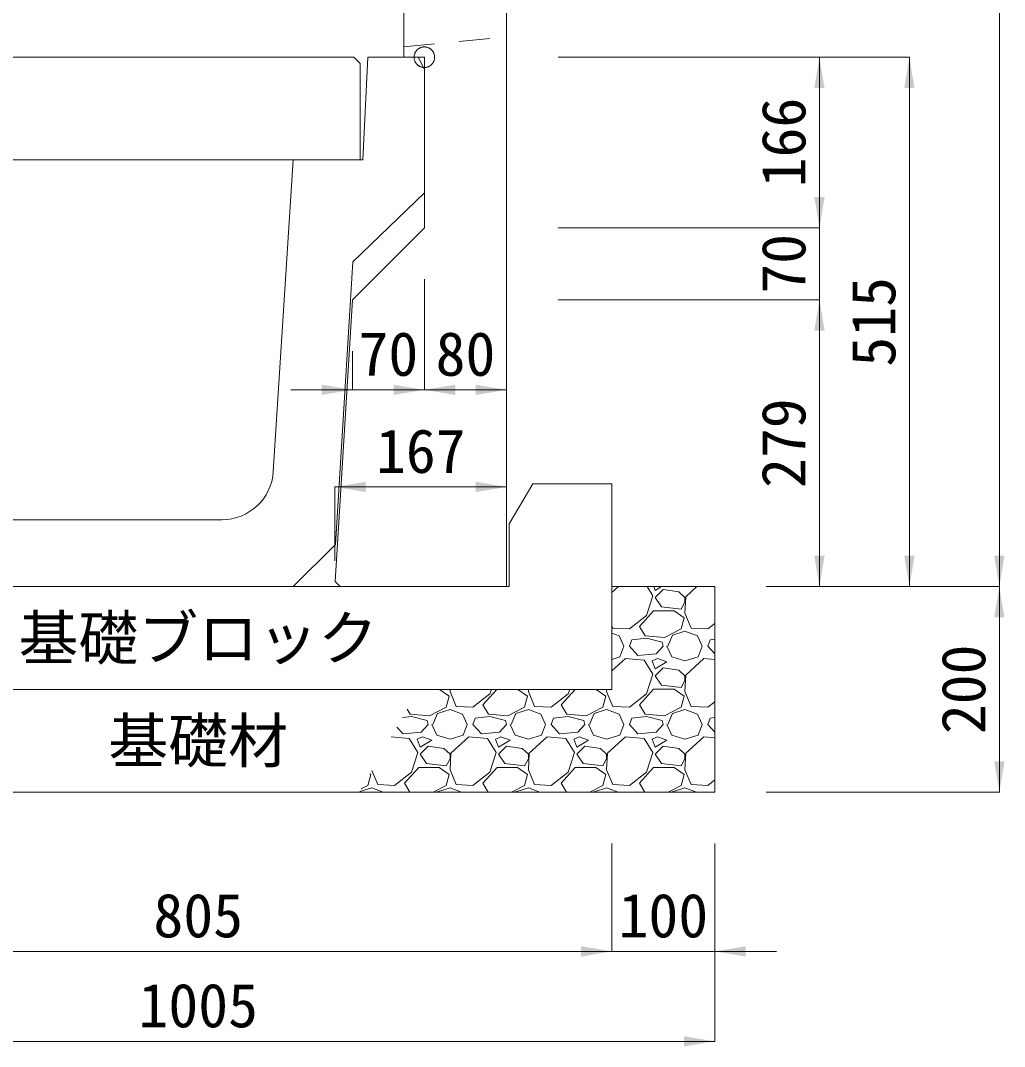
# Model space of a CAD drawing. Units: millimetres at full size, sheet at 1:40. Extents: x 206103 to 244503, y 883348 to 903496.
# Drawn here: x 218019 to 218976, y 893801 to 894799 of the extents above; entities that cross this region are included whole.
import ezdxf
from ezdxf.enums import TextEntityAlignment as Align

# ---------------------------------------------------------------- set-up
doc = ezdxf.new("R2010")
doc.units = ezdxf.units.MM
doc.header["$LTSCALE"] = 40
doc.header["$PDMODE"] = 32
doc.header["$PDSIZE"] = 20
doc.linetypes.add('USER1', pattern=[28.575, 19.05, -3.175, 3.175, -3.175])
doc.linetypes.add('USER2', pattern=[1.35, 0.75, -0.6])
for name, color, linetype, lineweight in [('パネックスKUS', 2, 'Continuous', 20), ('基礎ブロック', 2, 'Continuous', 13), ('基礎材', 7, 'Continuous', 15), ('寸法線', 7, 'Continuous', 13), ('本体', 2, 'Continuous', 13), ('補助線', 8, 'USER1', 13), ('ﾊｯﾁﾝｸﾞ', 7, 'Continuous', 5)]:
    doc.layers.add(name, color=color, linetype=linetype, lineweight=lineweight)
doc.layers.add('文字', color=7, linetype='Continuous')
doc.styles.add('ＭＳ ゴシック', font='')
doc.styles.get('ＭＳ ゴシック').set_extended_font_data('MS Gothic')

# ---------------------------------------------------------------- blocks, each defined once
blk = doc.blocks.new('filled_arrow')
at = {"color": 0, "linetype": 'Continuous', "lineweight": -2}
blk.add_solid([(7.5, 1.25), (0, 0), (7.5, -1.25)], dxfattribs=at)

msp = doc.modelspace()

# ---------------------------------------------------------------- linework, layer by layer
at = {"layer": 'パネックスKUS'}
for p, q in [((218491.71, 894248.33), (218491.71, 895563.33)), ((218391.71, 895558.33), (218391.71, 894763.33)), ((218391.71, 894763.33), (218411.71, 894763.33)), ((218411.71, 894763.33), (218411.71, 894597.33)), ((218411.71, 894597.33), (218341.71, 894527.33)), ((218341.71, 894527.33), (218325, 894253.32)), ((218329.71, 894248.33), (218325, 894253.32)), ((218329.71, 894248.33), (218491.71, 894248.33))]:
    msp.add_line(p, q, dxfattribs=at)
at = {"layer": 'パネックスKUS', "linetype": 'USER2', "lineweight": 9}
msp.add_line((218391.71, 894773.33), (218491.71, 894783.33), dxfattribs=at)
msp.add_line((218391.71, 894773.33), (218491.71, 894783.33), dxfattribs=at)
at = {"layer": '基礎ブロック'}
for p, q in [((218517.21, 894348.33), (218494.21, 894309.33)), ((218594.21, 894348.33), (218517.21, 894348.33)), ((218594.21, 894248.33), (218594.21, 894348.33)), ((218494.21, 894309.33), (218494.21, 894248.33)), ((218494.21, 894248.33), (217889.21, 894248.33)), ((218594.21, 894248.33), (218594.21, 894148.33)), ((217789.21, 894148.33), (218594.21, 894148.33))]:
    msp.add_line(p, q, dxfattribs=at)
at = {"layer": '基礎材', "lineweight": 13}
msp.add_line((218694.21, 894248.33), (218594.21, 894248.33), dxfattribs=at)
at = {"layer": '基礎材'}
for p, q in [((218694.21, 894048.33), (218694.21, 894248.33)), ((217689.21, 894048.33), (218694.21, 894048.33))]:
    msp.add_line(p, q, dxfattribs=at)
at = {"layer": '寸法線'}
for p, q in [((218971.05, 894248.33), (218971.05, 895563.33)), ((218341.71, 894763.33), (217841.71, 894763.33)), ((218541.71, 894763.33), (218883.55, 894763.33)), ((218541.71, 894763.33), (218796.05, 894763.33)), ((218796.05, 894763.33), (218796.05, 894597.33)), ((218883.55, 894763.33), (218883.55, 894248.33)), ((218796.05, 894657.33), (218796.05, 894467.33)), ((218541.71, 894597.33), (218796.05, 894597.33)), ((218541.71, 894597.33), (218796.05, 894597.33)), ((218411.71, 894547.33), (218411.71, 894439.74)), ((218411.71, 894547.33), (218411.71, 894439.74)), ((218491.71, 894547.33), (218491.71, 894439.74)), ((218541.71, 894527.33), (218796.05, 894527.33)), ((218541.71, 894527.33), (218796.05, 894527.33)), ((218796.05, 894527.33), (218796.05, 894248.33)), ((218341.71, 894477.33), (218341.71, 894439.74)), ((218471.71, 894439.74), (218281.71, 894439.74)), ((218351.71, 894439.74), (218491.71, 894439.74)), ((218324.71, 894345.25), (218491.71, 894345.25)), ((218324.71, 894273.33), (218324.71, 894345.25)), ((218491.71, 894273.33), (218491.71, 894345.25)), ((218744.21, 894248.33), (218971.05, 894248.33)), ((218744.21, 894248.33), (218883.55, 894248.33)), ((218744.21, 894248.33), (218796.05, 894248.33)), ((218744.21, 894248.33), (218971.05, 894248.33)), ((218971.05, 894248.33), (218971.05, 894048.33)), ((218744.21, 894048.33), (218971.05, 894048.33)), ((218594.21, 893998.33), (218594.21, 893893.39)), ((218594.21, 893998.33), (218594.21, 893893.39)), ((218694.21, 893998.33), (218694.21, 893893.39)), ((218694.21, 893998.33), (218694.21, 893805.89)), ((217789.21, 893893.39), (218594.21, 893893.39)), ((218534.21, 893893.39), (218754.21, 893893.39)), ((218694.21, 893805.89), (217689.21, 893805.89))]:
    msp.add_line(p, q, dxfattribs=at)
at = {"layer": '本体'}
for p, q in [((218356.71, 894763.33), (218351.71, 894663.33)), ((218356.71, 894763.33), (218405.71, 894763.33)), ((218411.71, 894751.33), (218405.71, 894763.33)), ((218411.71, 894751.33), (218411.71, 894631.33)), ((218284.21, 894663.33), (218264.72, 894360.12)), ((218284.21, 894663.33), (218351.71, 894663.33)), ((218411.71, 894631.33), (218342.21, 894564.33)), ((218342.21, 894564.33), (218325.23, 894289.35)), ((218003.6, 894313.33), (218214.82, 894313.33)), ((218284.21, 894248.33), (218325.23, 894289.35)), ((217934.21, 894248.33), (218284.21, 894248.33))]:
    msp.add_line(p, q, dxfattribs=at)
at = {"layer": '本体', "lineweight": 20}
msp.add_lwpolyline([(217869.21, 894663.33), (217869.21, 894757.33), (217875.21, 894763.33), (218343.21, 894763.33), (218349.21, 894757.33), (218349.21, 894663.33)], close=True, dxfattribs=at)
at = {"layer": '本体'}
msp.add_arc((218214.82, 894363.33), 50, 270, 356.32176, dxfattribs=at)
at = {"layer": '補助線'}
msp.add_point((218411.71, 894763.33), dxfattribs=at)
at = {"layer": 'ﾊｯﾁﾝｸﾞ'}
for p, q in [((218600.59, 894248.33), (218594.21, 894242.5)), ((218634, 894239.25), (218628.46, 894248.33)), ((218634.79, 894248.33), (218636.29, 894244.58)), ((218636.29, 894244.58), (218642.53, 894248.33)), ((218643.91, 894245.35), (218636.29, 894237.73)), ((218659.15, 894243.06), (218643.91, 894245.35)), ((218676.79, 894248.33), (218666.01, 894238.49)), ((218627.91, 894220.2), (218634, 894239.25)), ((218636.29, 894237.73), (218642.39, 894228.58)), ((218665.25, 894237.73), (218659.15, 894243.06)), ((218666.01, 894238.49), (218665.25, 894222.49)), ((218665.25, 894233.15), (218665.25, 894237.73)), ((218621.05, 894209.53), (218634.77, 894224.77)), ((218634.77, 894224.77), (218654.58, 894224.77)), ((218642.39, 894228.58), (218661.44, 894226.3)), ((218654.58, 894224.77), (218664.48, 894217.91)), ((218661.44, 894226.3), (218665.25, 894233.15)), ((218611.14, 894207.25), (218627.91, 894220.2)), ((218664.48, 894217.91), (218661.44, 894207.25)), ((218665.25, 894222.49), (218671.34, 894208.01)), ((218594.21, 894210.23), (218595.14, 894208.01)), ((218595.14, 894208.01), (218611.14, 894207.25)), ((218626.38, 894200.39), (218621.05, 894209.53)), ((218661.44, 894207.25), (218645.43, 894198.86)), ((218653.05, 894201.15), (218665.25, 894204.96)), ((218665.25, 894204.96), (218677.44, 894200.39)), ((218671.34, 894208.01), (218687.34, 894207.25)), ((218687.34, 894207.25), (218694.21, 894212.55)), ((218594.21, 894203.03), (218601.24, 894200.39)), ((218601.24, 894200.39), (218605.81, 894190.48)), ((218611.14, 894190.48), (218613.43, 894196.58)), ((218627.91, 894198.1), (218613.43, 894196.58)), ((218645.43, 894198.86), (218626.38, 894200.39)), ((218643.15, 894194.29), (218627.91, 894198.1)), ((218648.48, 894190.48), (218653.05, 894201.15)), ((218677.44, 894200.39), (218682.01, 894190.48)), ((218687.34, 894190.48), (218689.63, 894196.58)), ((218694.21, 894197.06), (218689.63, 894196.58)), ((218602, 894179.81), (218605.81, 894190.48)), ((218619.53, 894181.34), (218611.14, 894190.48)), ((218643.91, 894190.48), (218637.05, 894182.86)), ((218643.91, 894190.48), (218643.15, 894194.29)), ((218647.72, 894190.48), (218652.29, 894179.81)), ((218678.2, 894179.81), (218682.01, 894190.48)), ((218694.21, 894183), (218687.34, 894190.48)), ((218594.21, 894177.52), (218602, 894179.81)), ((218607.33, 894178.29), (218594.21, 894166.3)), ((218625.62, 894176.77), (218607.33, 894178.29)), ((218637.05, 894182.86), (218619.53, 894181.34)), ((218634, 894163.05), (218625.62, 894176.77)), ((218638.58, 894178.29), (218633.24, 894176)), ((218633.24, 894176), (218636.29, 894168.38)), ((218636.29, 894168.38), (218647.72, 894175.24)), ((218647.72, 894175.24), (218638.58, 894178.29)), ((218652.29, 894179.81), (218665.25, 894176)), ((218665.25, 894176), (218678.2, 894179.81)), ((218683.53, 894178.29), (218666.01, 894162.29)), ((218694.21, 894177.4), (218683.53, 894178.29)), ((218643.91, 894169.15), (218636.29, 894161.53)), ((218659.15, 894166.86), (218643.91, 894169.15)), ((218665.25, 894161.53), (218659.15, 894166.86)), ((218627.91, 894144), (218634, 894163.05)), ((218636.29, 894161.53), (218642.39, 894152.38)), ((218661.44, 894150.1), (218665.25, 894156.95)), ((218666.01, 894162.29), (218665.25, 894146.29)), ((218665.25, 894156.95), (218665.25, 894161.53)), ((218426.33, 894148.33), (218435.88, 894141.71)), ((218436.74, 894148.33), (218436.65, 894146.29)), ((218436.65, 894146.29), (218442.74, 894131.81)), ((218468.65, 894133.33), (218482.15, 894148.33)), ((218475.51, 894144), (218476.89, 894148.33)), ((218502.53, 894148.33), (218512.08, 894141.71)), ((218512.94, 894148.33), (218512.85, 894146.29)), ((218512.85, 894146.29), (218518.94, 894131.81)), ((218544.85, 894133.33), (218558.35, 894148.33)), ((218551.71, 894144), (218553.09, 894148.33)), ((218578.73, 894148.33), (218588.28, 894141.71)), ((218589.14, 894148.33), (218589.05, 894146.29)), ((218589.05, 894146.29), (218595.14, 894131.81)), ((218621.05, 894133.33), (218634.77, 894148.57)), ((218634.77, 894148.57), (218654.58, 894148.57)), ((218642.39, 894152.38), (218661.44, 894150.1)), ((218654.58, 894148.57), (218664.48, 894141.71)), ((218665.25, 894146.29), (218671.34, 894131.81)), ((218435.88, 894141.71), (218432.84, 894131.05)), ((218458.74, 894131.05), (218475.51, 894144)), ((218512.08, 894141.71), (218509.04, 894131.05)), ((218534.94, 894131.05), (218551.71, 894144)), ((218588.28, 894141.71), (218585.24, 894131.05)), ((218611.14, 894131.05), (218627.91, 894144)), ((218664.48, 894141.71), (218661.44, 894131.05)), ((218687.34, 894131.05), (218694.21, 894136.35)), ((218397.78, 894124.19), (218395, 894128.95)), ((218432.84, 894131.05), (218416.83, 894122.66)), ((218419.88, 894114.28), (218424.45, 894124.95)), ((218424.45, 894124.95), (218436.65, 894128.76)), ((218436.65, 894128.76), (218448.84, 894124.19)), ((218442.74, 894131.81), (218458.74, 894131.05)), ((218473.98, 894124.19), (218468.65, 894133.33)), ((218509.04, 894131.05), (218493.03, 894122.66)), ((218496.08, 894114.28), (218500.65, 894124.95)), ((218500.65, 894124.95), (218512.85, 894128.76)), ((218512.85, 894128.76), (218525.04, 894124.19)), ((218518.94, 894131.81), (218534.94, 894131.05)), ((218550.18, 894124.19), (218544.85, 894133.33)), ((218585.24, 894131.05), (218569.23, 894122.66)), ((218572.28, 894114.28), (218576.85, 894124.95)), ((218576.85, 894124.95), (218589.05, 894128.76)), ((218589.05, 894128.76), (218601.24, 894124.19)), ((218595.14, 894131.81), (218611.14, 894131.05)), ((218626.38, 894124.19), (218621.05, 894133.33)), ((218661.44, 894131.05), (218645.43, 894122.66)), ((218648.48, 894114.28), (218653.05, 894124.95)), ((218653.05, 894124.95), (218665.25, 894128.76)), ((218665.25, 894128.76), (218677.44, 894124.19)), ((218671.34, 894131.81), (218687.34, 894131.05)), ((218399.31, 894121.9), (218390.39, 894120.96)), ((218416.83, 894122.66), (218397.78, 894124.19)), ((218414.55, 894118.09), (218399.31, 894121.9)), ((218415.31, 894114.28), (218414.55, 894118.09)), ((218448.84, 894124.19), (218453.41, 894114.28)), ((218458.74, 894114.28), (218461.03, 894120.38)), ((218475.51, 894121.9), (218461.03, 894120.38)), ((218493.03, 894122.66), (218473.98, 894124.19)), ((218490.75, 894118.09), (218475.51, 894121.9)), ((218491.51, 894114.28), (218490.75, 894118.09)), ((218525.04, 894124.19), (218529.61, 894114.28)), ((218534.94, 894114.28), (218537.23, 894120.38)), ((218551.71, 894121.9), (218537.23, 894120.38)), ((218569.23, 894122.66), (218550.18, 894124.19)), ((218566.95, 894118.09), (218551.71, 894121.9)), ((218567.71, 894114.28), (218566.95, 894118.09)), ((218601.24, 894124.19), (218605.81, 894114.28)), ((218611.14, 894114.28), (218613.43, 894120.38)), ((218627.91, 894121.9), (218613.43, 894120.38)), ((218645.43, 894122.66), (218626.38, 894124.19)), ((218643.15, 894118.09), (218627.91, 894121.9)), ((218643.91, 894114.28), (218643.15, 894118.09)), ((218677.44, 894124.19), (218682.01, 894114.28)), ((218687.34, 894114.28), (218689.63, 894120.38)), ((218694.21, 894120.86), (218689.63, 894120.38)), ((218390.93, 894105.14), (218384.99, 894111.61)), ((218408.45, 894106.66), (218390.93, 894105.14)), ((218415.31, 894114.28), (218408.45, 894106.66)), ((218419.12, 894114.28), (218423.69, 894103.61)), ((218449.6, 894103.61), (218453.41, 894114.28)), ((218467.13, 894105.14), (218458.74, 894114.28)), ((218484.65, 894106.66), (218467.13, 894105.14)), ((218491.51, 894114.28), (218484.65, 894106.66)), ((218495.32, 894114.28), (218499.89, 894103.61)), ((218525.8, 894103.61), (218529.61, 894114.28)), ((218543.33, 894105.14), (218534.94, 894114.28)), ((218560.85, 894106.66), (218543.33, 894105.14)), ((218567.71, 894114.28), (218560.85, 894106.66)), ((218571.52, 894114.28), (218576.09, 894103.61)), ((218602, 894103.61), (218605.81, 894114.28)), ((218619.53, 894105.14), (218611.14, 894114.28)), ((218637.05, 894106.66), (218619.53, 894105.14)), ((218643.91, 894114.28), (218637.05, 894106.66)), ((218647.72, 894114.28), (218652.29, 894103.61)), ((218678.2, 894103.61), (218682.01, 894114.28)), ((218694.21, 894106.8), (218687.34, 894114.28)), ((218397.02, 894100.57), (218379.46, 894102.03)), ((218405.4, 894086.85), (218397.02, 894100.57)), ((218409.98, 894102.09), (218404.64, 894099.8)), ((218404.64, 894099.8), (218407.69, 894092.18)), ((218407.69, 894092.18), (218419.12, 894099.04)), ((218419.12, 894099.04), (218409.98, 894102.09)), ((218423.69, 894103.61), (218436.65, 894099.8)), ((218436.65, 894099.8), (218449.6, 894103.61)), ((218454.93, 894102.09), (218437.41, 894086.09)), ((218473.22, 894100.57), (218454.93, 894102.09)), ((218481.6, 894086.85), (218473.22, 894100.57)), ((218486.18, 894102.09), (218480.84, 894099.8)), ((218480.84, 894099.8), (218483.89, 894092.18)), ((218483.89, 894092.18), (218495.32, 894099.04)), ((218495.32, 894099.04), (218486.18, 894102.09)), ((218499.89, 894103.61), (218512.85, 894099.8)), ((218512.85, 894099.8), (218525.8, 894103.61)), ((218531.13, 894102.09), (218513.61, 894086.09)), ((218549.42, 894100.57), (218531.13, 894102.09)), ((218557.8, 894086.85), (218549.42, 894100.57)), ((218562.38, 894102.09), (218557.04, 894099.8)), ((218557.04, 894099.8), (218560.09, 894092.18)), ((218560.09, 894092.18), (218571.52, 894099.04)), ((218571.52, 894099.04), (218562.38, 894102.09)), ((218576.09, 894103.61), (218589.05, 894099.8)), ((218589.05, 894099.8), (218602, 894103.61)), ((218607.33, 894102.09), (218589.81, 894086.09)), ((218625.62, 894100.57), (218607.33, 894102.09)), ((218634, 894086.85), (218625.62, 894100.57)), ((218638.58, 894102.09), (218633.24, 894099.8)), ((218633.24, 894099.8), (218636.29, 894092.18)), ((218636.29, 894092.18), (218647.72, 894099.04)), ((218647.72, 894099.04), (218638.58, 894102.09)), ((218652.29, 894103.61), (218665.25, 894099.8)), ((218665.25, 894099.8), (218678.2, 894103.61)), ((218683.53, 894102.09), (218666.01, 894086.09)), ((218694.21, 894101.2), (218683.53, 894102.09)), ((218399.31, 894067.8), (218405.4, 894086.85)), ((218415.31, 894092.95), (218407.69, 894085.33)), ((218407.69, 894085.33), (218413.79, 894076.18)), ((218430.55, 894090.66), (218415.31, 894092.95)), ((218436.65, 894085.33), (218430.55, 894090.66)), ((218437.41, 894086.09), (218436.65, 894070.09)), ((218436.65, 894080.75), (218436.65, 894085.33)), ((218475.51, 894067.8), (218481.6, 894086.85)), ((218491.51, 894092.95), (218483.89, 894085.33)), ((218483.89, 894085.33), (218489.99, 894076.18)), ((218506.75, 894090.66), (218491.51, 894092.95)), ((218512.85, 894085.33), (218506.75, 894090.66)), ((218513.61, 894086.09), (218512.85, 894070.09)), ((218512.85, 894080.75), (218512.85, 894085.33)), ((218551.71, 894067.8), (218557.8, 894086.85)), ((218567.71, 894092.95), (218560.09, 894085.33)), ((218560.09, 894085.33), (218566.19, 894076.18)), ((218582.95, 894090.66), (218567.71, 894092.95)), ((218589.05, 894085.33), (218582.95, 894090.66)), ((218589.81, 894086.09), (218589.05, 894070.09)), ((218589.05, 894080.75), (218589.05, 894085.33)), ((218627.91, 894067.8), (218634, 894086.85)), ((218643.91, 894092.95), (218636.29, 894085.33)), ((218636.29, 894085.33), (218642.39, 894076.18)), ((218659.15, 894090.66), (218643.91, 894092.95)), ((218665.25, 894085.33), (218659.15, 894090.66)), ((218666.01, 894086.09), (218665.25, 894070.09)), ((218665.25, 894080.75), (218665.25, 894085.33)), ((218413.79, 894076.18), (218432.84, 894073.9)), ((218432.84, 894073.9), (218436.65, 894080.75)), ((218489.99, 894076.18), (218509.04, 894073.9)), ((218509.04, 894073.9), (218512.85, 894080.75)), ((218566.19, 894076.18), (218585.24, 894073.9)), ((218585.24, 894073.9), (218589.05, 894080.75)), ((218642.39, 894076.18), (218661.44, 894073.9)), ((218661.44, 894073.9), (218665.25, 894080.75)), ((218359.68, 894065.51), (218356.64, 894054.85)), ((218358.75, 894066.16), (218359.68, 894065.51)), ((218360.69, 894069.51), (218366.54, 894055.61)), ((218382.54, 894054.85), (218399.31, 894067.8)), ((218392.45, 894057.13), (218406.17, 894072.37)), ((218406.17, 894072.37), (218425.98, 894072.37)), ((218425.98, 894072.37), (218435.88, 894065.51)), ((218435.88, 894065.51), (218432.84, 894054.85)), ((218436.65, 894070.09), (218442.74, 894055.61)), ((218458.74, 894054.85), (218475.51, 894067.8)), ((218468.65, 894057.13), (218482.37, 894072.37)), ((218482.37, 894072.37), (218502.18, 894072.37)), ((218502.18, 894072.37), (218512.08, 894065.51)), ((218512.08, 894065.51), (218509.04, 894054.85)), ((218512.85, 894070.09), (218518.94, 894055.61)), ((218534.94, 894054.85), (218551.71, 894067.8)), ((218544.85, 894057.13), (218558.57, 894072.37)), ((218558.57, 894072.37), (218578.38, 894072.37)), ((218578.38, 894072.37), (218588.28, 894065.51)), ((218588.28, 894065.51), (218585.24, 894054.85)), ((218589.05, 894070.09), (218595.14, 894055.61)), ((218611.14, 894054.85), (218627.91, 894067.8)), ((218621.05, 894057.13), (218634.77, 894072.37)), ((218634.77, 894072.37), (218654.58, 894072.37)), ((218654.58, 894072.37), (218664.48, 894065.51)), ((218664.48, 894065.51), (218661.44, 894054.85)), ((218665.25, 894070.09), (218671.34, 894055.61)), ((218356.64, 894054.85), (218350.3, 894051.53)), ((218366.54, 894055.61), (218382.54, 894054.85)), ((218397.59, 894048.33), (218392.45, 894057.13)), ((218432.84, 894054.85), (218420.4, 894048.33)), ((218442.74, 894055.61), (218458.74, 894054.85)), ((218473.79, 894048.33), (218468.65, 894057.13)), ((218509.04, 894054.85), (218496.6, 894048.33)), ((218518.94, 894055.61), (218534.94, 894054.85)), ((218549.99, 894048.33), (218544.85, 894057.13)), ((218585.24, 894054.85), (218572.8, 894048.33)), ((218595.14, 894055.61), (218611.14, 894054.85)), ((218626.19, 894048.33), (218621.05, 894057.13)), ((218661.44, 894054.85), (218649, 894048.33)), ((218671.34, 894055.61), (218687.34, 894054.85)), ((218687.34, 894054.85), (218694.21, 894060.15)), ((218348.8, 894048.92), (218360.45, 894052.56)), ((218360.45, 894052.56), (218371.73, 894048.33)), ((218424.28, 894048.33), (218424.45, 894048.75)), ((218424.45, 894048.75), (218436.65, 894052.56)), ((218436.65, 894052.56), (218447.93, 894048.33)), ((218500.48, 894048.33), (218500.65, 894048.75)), ((218500.65, 894048.75), (218512.85, 894052.56)), ((218512.85, 894052.56), (218524.13, 894048.33)), ((218576.68, 894048.33), (218576.85, 894048.75)), ((218576.85, 894048.75), (218589.05, 894052.56)), ((218589.05, 894052.56), (218600.33, 894048.33)), ((218652.88, 894048.33), (218653.05, 894048.75)), ((218653.05, 894048.75), (218665.25, 894052.56)), ((218665.25, 894052.56), (218676.53, 894048.33))]:
    msp.add_line(p, q, dxfattribs=at)

# ---------------------------------------------------------------- block references
at = {"layer": '寸法線', "xscale": 4, "yscale": 4}
for p, rotation in [((218796.05, 894763.33), 270), ((218883.55, 894763.33), 270), ((218796.05, 894597.33), 90), ((218796.05, 894597.33), 90), ((218796.05, 894527.33), 270), ((218796.05, 894527.33), 270), ((218341.71, 894439.74), 180), ((218411.71, 894439.74), 180), ((218491.71, 894439.74), 180), ((218491.71, 894345.25), 180), ((218796.05, 894248.33), 90), ((218883.55, 894248.33), 90), ((218971.05, 894248.33), 90), ((218971.05, 894248.33), 270), ((218971.05, 894048.33), 90), ((218594.21, 893893.39), 180), ((218594.21, 893893.39), 180), ((218694.21, 893805.89), 180)]:
    msp.add_blockref('filled_arrow', p, dxfattribs=dict(at, rotation=rotation))
for p in [(218411.71, 894439.74), (218324.71, 894345.25), (218694.21, 893893.39)]:
    msp.add_blockref('filled_arrow', p, dxfattribs=at)

# ---------------------------------------------------------------- texts
at = {"layer": '寸法線', "style": 'ＭＳ ゴシック'}
for s, p in [('166', (218761.05, 894680.33)), ('70', (218761.05, 894562.33)), ('515', (218848.55, 894505.83)), ('279', (218761.05, 894387.83)), ('200', (218936.05, 894148.33))]:
    msp.add_text(s, height=42.72, rotation=90, dxfattribs=at).set_placement(p, align=Align.MIDDLE_CENTER)
for s, p in [('70', (218376.71, 894474.74)), ('80', (218451.71, 894474.74)), ('167', (218408.21, 894380.25)), ('805', (218191.71, 893928.39)), ('100', (218644.21, 893928.39)), ('1005', (218191.71, 893840.89))]:
    msp.add_text(s, height=42.72, dxfattribs=at).set_placement(p, align=Align.MIDDLE_CENTER)
at = {"layer": '文字', "style": 'ＭＳ ゴシック'}
for s, p in [('基礎ブロック', (218191.71, 894198.33)), ('基礎材', (218191.71, 894098.33))]:
    msp.add_text(s, height=42.72, dxfattribs=at).set_placement(p, align=Align.MIDDLE_CENTER)

doc.saveas('drawing.dxf')
